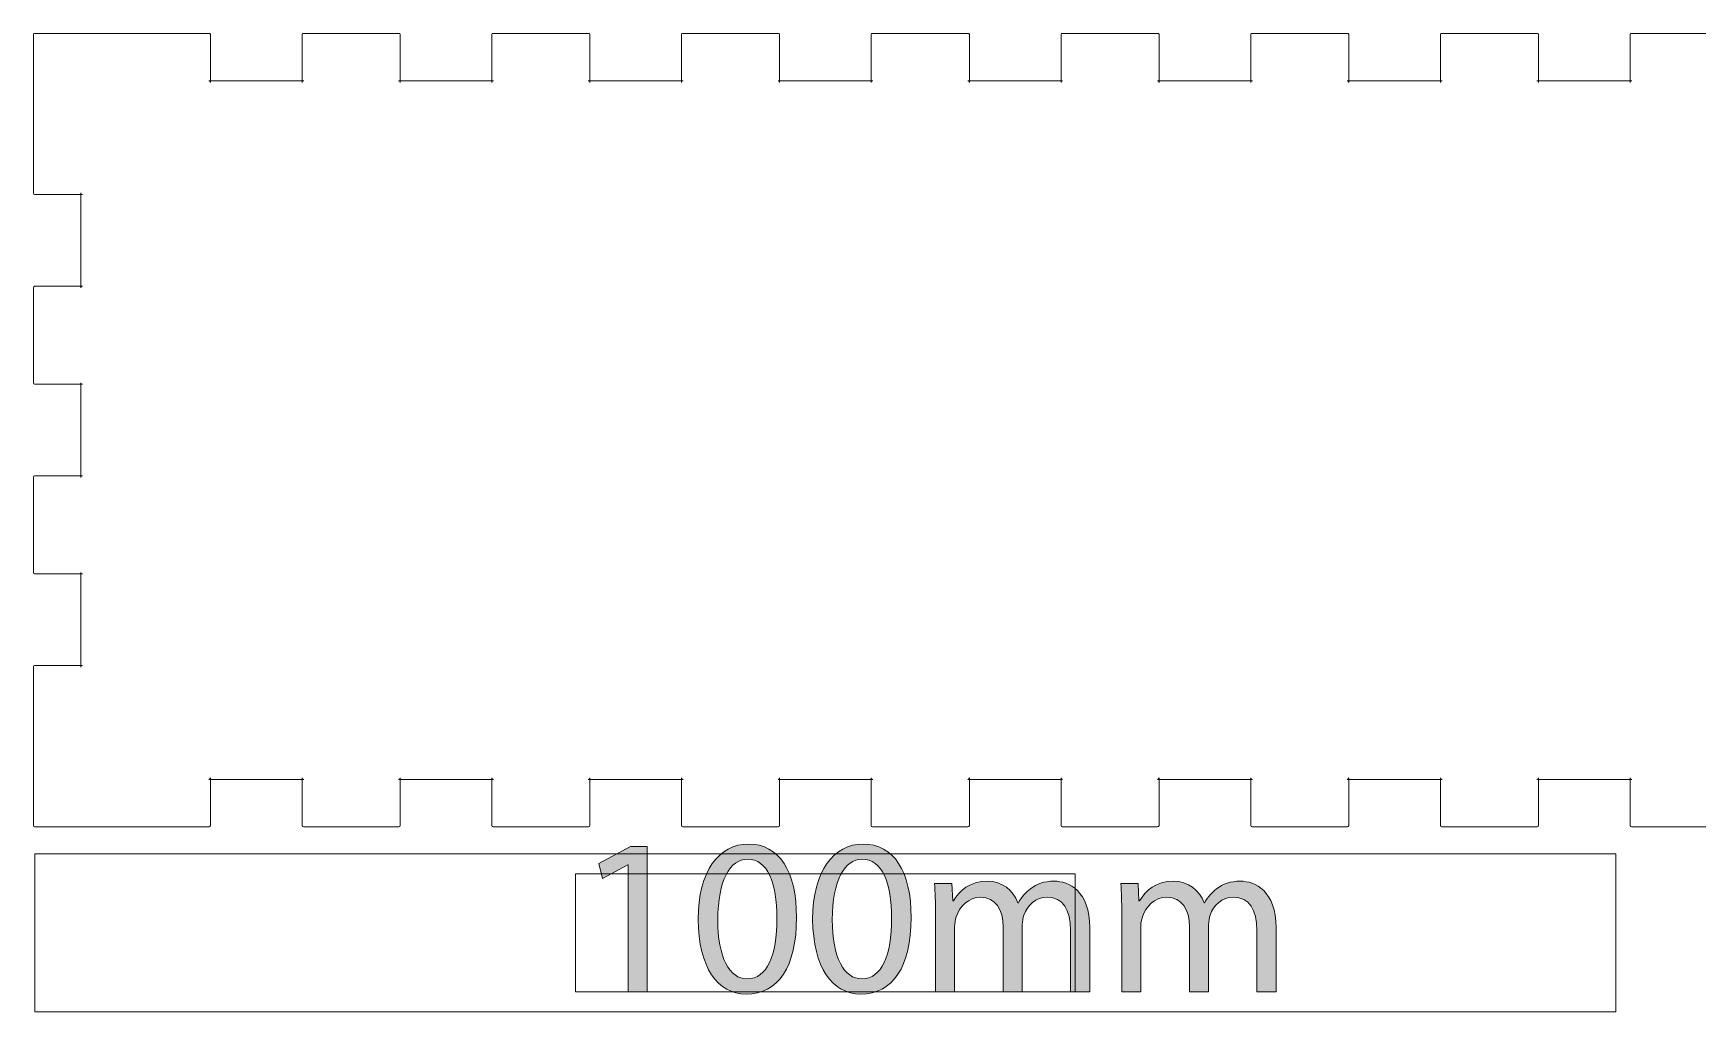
# Model space of a CAD drawing. Header units: inches. Extents: x -61 to 261, y -8 to 208.
# Drawn here: x -61.1 to 44.2, y -7.6 to 54.3 of the extents above; entities that cross this region are included whole.
import ezdxf

# ---------------------------------------------------------------- set-up
doc = ezdxf.new("R2010")
doc.units = ezdxf.units.IN
doc.header["$MEASUREMENT"] = 0

# ---------------------------------------------------------------- blocks, each defined once
blk = doc.blocks.new('block 2')
at = {"color": 7, "lineweight": 9, "true_color": 0xffffff}
blk.add_lwpolyline([(-61.01, 2.36), (38.99, 2.36), (38.99, -7.64), (-61.01, -7.64), (-61.01, 2.36)], dxfattribs=at)
blk = doc.blocks.new('block 3')
at = {"color": 7, "lineweight": 9, "true_color": 0xffffff}
blk.add_lwpolyline([(-26.82, 1.09), (4.79, 1.09), (4.79, -6.37), (-26.82, -6.37), (-26.82, 1.09)], dxfattribs=at)
blk = doc.blocks.new('block 5')
at = {"true_color": 0xffffff}
h = blk.add_hatch(color=7, dxfattribs=at)
h.dxf.hatch_style = 2
h.paths.add_polyline_path([(-23.49, 1.66), (-23.51, 1.66), (-25.11, 0.79), (-25.35, 1.74), (-23.34, 2.81), (-22.28, 2.81), (-22.28, -6.37), (-23.49, -6.37)])
h = blk.add_hatch(color=7, dxfattribs=at)
h.dxf.hatch_style = 2
edge = h.paths.add_edge_path()
edge.add_spline(control_points=[(-12.84, -1.68), (-12.84, -4.8), (-13.99, -6.52), (-16.03, -6.52), (-17.82, -6.52), (-19.04, -4.84), (-19.06, -1.8), (-19.06, 1.27), (-17.74, 2.97), (-15.87, 2.97), (-13.94, 2.97), (-12.84, 1.25), (-12.84, -1.68)], knot_values=[0, 0, 0, 0, 1, 1, 1, 2, 2, 2, 3, 3, 3, 4, 4, 4, 4], degree=3, periodic=1)
edge = h.paths.add_edge_path()
edge.add_spline(control_points=[(-17.82, -1.82), (-17.82, -4.21), (-17.09, -5.56), (-15.96, -5.56), (-14.69, -5.56), (-14.08, -4.08), (-14.08, -1.73), (-14.08, 0.53), (-14.66, 2.01), (-15.94, 2.01), (-17.03, 2.01), (-17.82, 0.68), (-17.82, -1.82)], knot_values=[0, 0, 0, 0, 1, 1, 1, 2, 2, 2, 3, 3, 3, 4, 4, 4, 4], degree=3, periodic=1)
h = blk.add_hatch(color=7, dxfattribs=at)
h.dxf.hatch_style = 2
edge = h.paths.add_edge_path()
edge.add_spline(control_points=[(-5.59, -1.68), (-5.59, -4.8), (-6.75, -6.52), (-8.78, -6.52), (-10.58, -6.52), (-11.79, -4.84), (-11.82, -1.8), (-11.82, 1.27), (-10.49, 2.97), (-8.63, 2.97), (-6.69, 2.97), (-5.59, 1.25), (-5.59, -1.68)], knot_values=[0, 0, 0, 0, 1, 1, 1, 2, 2, 2, 3, 3, 3, 4, 4, 4, 4], degree=3, periodic=1)
edge = h.paths.add_edge_path()
edge.add_spline(control_points=[(-10.58, -1.82), (-10.58, -4.21), (-9.84, -5.56), (-8.71, -5.56), (-7.44, -5.56), (-6.83, -4.08), (-6.83, -1.73), (-6.83, 0.53), (-7.41, 2.01), (-8.7, 2.01), (-9.79, 2.01), (-10.58, 0.68), (-10.58, -1.82)], knot_values=[0, 0, 0, 0, 1, 1, 1, 2, 2, 2, 3, 3, 3, 4, 4, 4, 4], degree=3, periodic=1)
h = blk.add_hatch(color=7, dxfattribs=at)
h.dxf.hatch_style = 2
edge = h.paths.add_edge_path()
edge.add_spline(control_points=[(-4.05, -1.38), (-4.05, -0.67), (-4.07, -0.1), (-4.11, 0.47), (-4.11, 0.47), (-3.02, 0.47), (-3.02, 0.47), (-3.02, 0.47), (-2.96, -0.63), (-2.96, -0.63), (-2.96, -0.63), (-2.92, -0.63), (-2.92, -0.63), (-2.54, 0.02), (-1.9, 0.62), (-0.77, 0.62), (0.16, 0.62), (0.86, 0.06), (1.16, -0.75), (1.16, -0.75), (1.19, -0.75), (1.19, -0.75), (1.4, -0.36), (1.67, -0.07), (1.95, 0.14), (2.36, 0.46), (2.81, 0.62), (3.46, 0.62), (4.37, 0.62), (5.71, 0.03), (5.71, -2.34), (5.71, -2.34), (5.71, -6.37), (5.71, -6.37), (5.71, -6.37), (4.49, -6.37), (4.49, -6.37), (4.49, -6.37), (4.49, -2.5), (4.49, -2.5), (4.49, -1.18), (4.01, -0.39), (3.01, -0.39), (2.31, -0.39), (1.75, -0.92), (1.54, -1.52), (1.49, -1.69), (1.44, -1.92), (1.44, -2.14), (1.44, -2.14), (1.44, -6.37), (1.44, -6.37), (1.44, -6.37), (0.23, -6.37), (0.23, -6.37), (0.23, -6.37), (0.23, -2.27), (0.23, -2.27), (0.23, -1.18), (-0.25, -0.39), (-1.2, -0.39), (-1.97, -0.39), (-2.54, -1.01), (-2.74, -1.64), (-2.81, -1.82), (-2.84, -2.03), (-2.84, -2.24), (-2.84, -2.24), (-2.84, -6.37), (-2.84, -6.37), (-2.84, -6.37), (-4.05, -6.37), (-4.05, -6.37), (-4.05, -6.37), (-4.05, -1.38), (-4.05, -1.38)], knot_values=[0, 0, 0, 0, 1, 1, 1, 2, 2, 2, 3, 3, 3, 4, 4, 4, 5, 5, 5, 6, 6, 6, 7, 7, 7, 8, 8, 8, 9, 9, 9, 10, 10, 10, 11, 11, 11, 12, 12, 12, 13, 13, 13, 14, 14, 14, 15, 15, 15, 16, 16, 16, 17, 17, 17, 18, 18, 18, 19, 19, 19, 20, 20, 20, 21, 21, 21, 22, 22, 22, 23, 23, 23, 24, 24, 24, 25, 25, 25, 25], degree=3, periodic=1)
h = blk.add_hatch(color=7, dxfattribs=at)
h.dxf.hatch_style = 2
edge = h.paths.add_edge_path()
edge.add_spline(control_points=[(7.73, -1.38), (7.73, -0.67), (7.71, -0.1), (7.67, 0.47), (7.67, 0.47), (8.76, 0.47), (8.76, 0.47), (8.76, 0.47), (8.82, -0.63), (8.82, -0.63), (8.82, -0.63), (8.86, -0.63), (8.86, -0.63), (9.24, 0.02), (9.88, 0.62), (11.01, 0.62), (11.94, 0.62), (12.64, 0.06), (12.94, -0.75), (12.94, -0.75), (12.97, -0.75), (12.97, -0.75), (13.18, -0.36), (13.45, -0.07), (13.73, 0.14), (14.14, 0.46), (14.59, 0.62), (15.24, 0.62), (16.15, 0.62), (17.49, 0.03), (17.49, -2.34), (17.49, -2.34), (17.49, -6.37), (17.49, -6.37), (17.49, -6.37), (16.27, -6.37), (16.27, -6.37), (16.27, -6.37), (16.27, -2.5), (16.27, -2.5), (16.27, -1.18), (15.79, -0.39), (14.79, -0.39), (14.08, -0.39), (13.53, -0.92), (13.32, -1.52), (13.27, -1.69), (13.22, -1.92), (13.22, -2.14), (13.22, -2.14), (13.22, -6.37), (13.22, -6.37), (13.22, -6.37), (12.01, -6.37), (12.01, -6.37), (12.01, -6.37), (12.01, -2.27), (12.01, -2.27), (12.01, -1.18), (11.53, -0.39), (10.58, -0.39), (9.81, -0.39), (9.24, -1.01), (9.04, -1.64), (8.97, -1.82), (8.94, -2.03), (8.94, -2.24), (8.94, -2.24), (8.94, -6.37), (8.94, -6.37), (8.94, -6.37), (7.73, -6.37), (7.73, -6.37), (7.73, -6.37), (7.73, -1.38), (7.73, -1.38)], knot_values=[0, 0, 0, 0, 1, 1, 1, 2, 2, 2, 3, 3, 3, 4, 4, 4, 5, 5, 5, 6, 6, 6, 7, 7, 7, 8, 8, 8, 9, 9, 9, 10, 10, 10, 11, 11, 11, 12, 12, 12, 13, 13, 13, 14, 14, 14, 15, 15, 15, 16, 16, 16, 17, 17, 17, 18, 18, 18, 19, 19, 19, 20, 20, 20, 21, 21, 21, 22, 22, 22, 23, 23, 23, 24, 24, 24, 25, 25, 25, 25], degree=3, periodic=1)
at = {"lineweight": 0}
blk.add_lwpolyline([(-23.49, 1.66), (-23.51, 1.66), (-25.11, 0.79), (-25.35, 1.74), (-23.34, 2.81), (-22.28, 2.81), (-22.28, -6.37), (-23.49, -6.37), (-23.49, 1.66)], dxfattribs=at)
for points, knots in [([(-12.84, -1.68), (-12.84, -4.8), (-13.99, -6.52), (-16.03, -6.52), (-17.82, -6.52), (-19.04, -4.84), (-19.06, -1.8), (-19.06, 1.27), (-17.74, 2.97), (-15.87, 2.97), (-13.94, 2.97), (-12.84, 1.25), (-12.84, -1.68)], [0, 0, 0, 0, 1, 1, 1, 2, 2, 2, 3, 3, 3, 4, 4, 4, 4]), ([(-5.59, -1.68), (-5.59, -4.8), (-6.75, -6.52), (-8.78, -6.52), (-10.58, -6.52), (-11.79, -4.84), (-11.82, -1.8), (-11.82, 1.27), (-10.49, 2.97), (-8.63, 2.97), (-6.69, 2.97), (-5.59, 1.25), (-5.59, -1.68)], [0, 0, 0, 0, 1, 1, 1, 2, 2, 2, 3, 3, 3, 4, 4, 4, 4]), ([(-17.82, -1.82), (-17.82, -4.21), (-17.09, -5.56), (-15.96, -5.56), (-14.69, -5.56), (-14.08, -4.08), (-14.08, -1.73), (-14.08, 0.53), (-14.66, 2.01), (-15.94, 2.01), (-17.03, 2.01), (-17.82, 0.68), (-17.82, -1.82)], [0, 0, 0, 0, 1, 1, 1, 2, 2, 2, 3, 3, 3, 4, 4, 4, 4]), ([(-10.58, -1.82), (-10.58, -4.21), (-9.84, -5.56), (-8.71, -5.56), (-7.44, -5.56), (-6.83, -4.08), (-6.83, -1.73), (-6.83, 0.53), (-7.41, 2.01), (-8.7, 2.01), (-9.79, 2.01), (-10.58, 0.68), (-10.58, -1.82)], [0, 0, 0, 0, 1, 1, 1, 2, 2, 2, 3, 3, 3, 4, 4, 4, 4]), ([(-4.05, -1.38), (-4.05, -0.67), (-4.07, -0.1), (-4.11, 0.47), (-4.11, 0.47), (-3.02, 0.47), (-3.02, 0.47), (-3.02, 0.47), (-2.96, -0.63), (-2.96, -0.63), (-2.96, -0.63), (-2.92, -0.63), (-2.92, -0.63), (-2.54, 0.02), (-1.9, 0.62), (-0.77, 0.62), (0.16, 0.62), (0.86, 0.06), (1.16, -0.75), (1.16, -0.75), (1.19, -0.75), (1.19, -0.75), (1.4, -0.36), (1.67, -0.07), (1.95, 0.14), (2.36, 0.46), (2.81, 0.62), (3.46, 0.62), (4.37, 0.62), (5.71, 0.03), (5.71, -2.34), (5.71, -2.34), (5.71, -6.37), (5.71, -6.37), (5.71, -6.37), (4.49, -6.37), (4.49, -6.37), (4.49, -6.37), (4.49, -2.5), (4.49, -2.5), (4.49, -1.18), (4.01, -0.39), (3.01, -0.39), (2.31, -0.39), (1.75, -0.92), (1.54, -1.52), (1.49, -1.69), (1.44, -1.92), (1.44, -2.14), (1.44, -2.14), (1.44, -6.37), (1.44, -6.37), (1.44, -6.37), (0.23, -6.37), (0.23, -6.37), (0.23, -6.37), (0.23, -2.27), (0.23, -2.27), (0.23, -1.18), (-0.25, -0.39), (-1.2, -0.39), (-1.97, -0.39), (-2.54, -1.01), (-2.74, -1.64), (-2.81, -1.82), (-2.84, -2.03), (-2.84, -2.24), (-2.84, -2.24), (-2.84, -6.37), (-2.84, -6.37), (-2.84, -6.37), (-4.05, -6.37), (-4.05, -6.37), (-4.05, -6.37), (-4.05, -1.38), (-4.05, -1.38)], [0, 0, 0, 0, 1, 1, 1, 2, 2, 2, 3, 3, 3, 4, 4, 4, 5, 5, 5, 6, 6, 6, 7, 7, 7, 8, 8, 8, 9, 9, 9, 10, 10, 10, 11, 11, 11, 12, 12, 12, 13, 13, 13, 14, 14, 14, 15, 15, 15, 16, 16, 16, 17, 17, 17, 18, 18, 18, 19, 19, 19, 20, 20, 20, 21, 21, 21, 22, 22, 22, 23, 23, 23, 24, 24, 24, 25, 25, 25, 25]), ([(7.73, -1.38), (7.73, -0.67), (7.71, -0.1), (7.67, 0.47), (7.67, 0.47), (8.76, 0.47), (8.76, 0.47), (8.76, 0.47), (8.82, -0.63), (8.82, -0.63), (8.82, -0.63), (8.86, -0.63), (8.86, -0.63), (9.24, 0.02), (9.88, 0.62), (11.01, 0.62), (11.94, 0.62), (12.64, 0.06), (12.94, -0.75), (12.94, -0.75), (12.97, -0.75), (12.97, -0.75), (13.18, -0.36), (13.45, -0.07), (13.73, 0.14), (14.14, 0.46), (14.59, 0.62), (15.24, 0.62), (16.15, 0.62), (17.49, 0.03), (17.49, -2.34), (17.49, -2.34), (17.49, -6.37), (17.49, -6.37), (17.49, -6.37), (16.27, -6.37), (16.27, -6.37), (16.27, -6.37), (16.27, -2.5), (16.27, -2.5), (16.27, -1.18), (15.79, -0.39), (14.79, -0.39), (14.08, -0.39), (13.53, -0.92), (13.32, -1.52), (13.27, -1.69), (13.22, -1.92), (13.22, -2.14), (13.22, -2.14), (13.22, -6.37), (13.22, -6.37), (13.22, -6.37), (12.01, -6.37), (12.01, -6.37), (12.01, -6.37), (12.01, -2.27), (12.01, -2.27), (12.01, -1.18), (11.53, -0.39), (10.58, -0.39), (9.81, -0.39), (9.24, -1.01), (9.04, -1.64), (8.97, -1.82), (8.94, -2.03), (8.94, -2.24), (8.94, -2.24), (8.94, -6.37), (8.94, -6.37), (8.94, -6.37), (7.73, -6.37), (7.73, -6.37), (7.73, -6.37), (7.73, -1.38), (7.73, -1.38)], [0, 0, 0, 0, 1, 1, 1, 2, 2, 2, 3, 3, 3, 4, 4, 4, 5, 5, 5, 6, 6, 6, 7, 7, 7, 8, 8, 8, 9, 9, 9, 10, 10, 10, 11, 11, 11, 12, 12, 12, 13, 13, 13, 14, 14, 14, 15, 15, 15, 16, 16, 16, 17, 17, 17, 18, 18, 18, 19, 19, 19, 20, 20, 20, 21, 21, 21, 22, 22, 22, 23, 23, 23, 24, 24, 24, 25, 25, 25, 25])]:
    blk.add_open_spline(points, degree=3, knots=knots, dxfattribs=at)
blk = doc.blocks.new('block 4')
blk.add_blockref('block 5', (0, 0))
blk = doc.blocks.new('block 6')
at = {"color": 7, "lineweight": 9, "true_color": 0xffffff}
blk.add_lwpolyline([(-58.01, 4.06), (-50.01, 4.06)], dxfattribs=at)
blk = doc.blocks.new('block 7')
at = {"color": 7, "lineweight": 9, "true_color": 0xffffff}
blk.add_lwpolyline([(-50.01, 4.06), (-50, 4.06), (-49.94, 4.09), (-49.91, 4.15), (-49.91, 4.16)], dxfattribs=at)
blk = doc.blocks.new('block 8')
at = {"color": 7, "lineweight": 9, "true_color": 0xffffff}
blk.add_lwpolyline([(-49.91, 4.16), (-49.91, 7.16), (-49.91, 7.15), (-49.94, 7.09), (-50, 7.06), (-50.01, 7.06)], dxfattribs=at)
blk = doc.blocks.new('block 9')
at = {"color": 7, "lineweight": 9, "true_color": 0xffffff}
blk.add_lwpolyline([(-50.01, 7.06), (-44.01, 7.06), (-44.03, 7.06), (-44.09, 7.09), (-44.11, 7.15), (-44.11, 7.16)], dxfattribs=at)
blk = doc.blocks.new('block 10')
at = {"color": 7, "lineweight": 9, "true_color": 0xffffff}
blk.add_lwpolyline([(-44.11, 7.16), (-44.11, 4.16), (-44.11, 4.15), (-44.09, 4.09), (-44.03, 4.06), (-44.01, 4.06)], dxfattribs=at)
blk = doc.blocks.new('block 11')
at = {"color": 7, "lineweight": 9, "true_color": 0xffffff}
blk.add_lwpolyline([(-44.01, 4.06), (-38.01, 4.06)], dxfattribs=at)
blk = doc.blocks.new('block 12')
at = {"color": 7, "lineweight": 9, "true_color": 0xffffff}
blk.add_lwpolyline([(-38.01, 4.06), (-38, 4.06), (-37.94, 4.09), (-37.91, 4.15), (-37.91, 4.16)], dxfattribs=at)
blk = doc.blocks.new('block 13')
at = {"color": 7, "lineweight": 9, "true_color": 0xffffff}
blk.add_lwpolyline([(-37.91, 4.16), (-37.91, 7.16), (-37.91, 7.15), (-37.94, 7.09), (-38, 7.06), (-38.01, 7.06)], dxfattribs=at)
blk = doc.blocks.new('block 14')
at = {"color": 7, "lineweight": 9, "true_color": 0xffffff}
blk.add_lwpolyline([(-38.01, 7.06), (-32.01, 7.06), (-32.03, 7.06), (-32.09, 7.09), (-32.11, 7.15), (-32.11, 7.16)], dxfattribs=at)
blk = doc.blocks.new('block 15')
at = {"color": 7, "lineweight": 9, "true_color": 0xffffff}
blk.add_lwpolyline([(-32.11, 7.16), (-32.11, 4.16), (-32.11, 4.15), (-32.09, 4.09), (-32.03, 4.06), (-32.01, 4.06)], dxfattribs=at)
blk = doc.blocks.new('block 16')
at = {"color": 7, "lineweight": 9, "true_color": 0xffffff}
blk.add_lwpolyline([(-32.01, 4.06), (-26.01, 4.06)], dxfattribs=at)
blk = doc.blocks.new('block 17')
at = {"color": 7, "lineweight": 9, "true_color": 0xffffff}
blk.add_lwpolyline([(-26.01, 4.06), (-26, 4.06), (-25.94, 4.09), (-25.91, 4.15), (-25.91, 4.16)], dxfattribs=at)
blk = doc.blocks.new('block 18')
at = {"color": 7, "lineweight": 9, "true_color": 0xffffff}
blk.add_lwpolyline([(-25.91, 4.16), (-25.91, 7.16), (-25.91, 7.15), (-25.94, 7.09), (-26, 7.06), (-26.01, 7.06)], dxfattribs=at)
blk = doc.blocks.new('block 19')
at = {"color": 7, "lineweight": 9, "true_color": 0xffffff}
blk.add_lwpolyline([(-26.01, 7.06), (-20.01, 7.06), (-20.03, 7.06), (-20.09, 7.09), (-20.11, 7.15), (-20.11, 7.16)], dxfattribs=at)
blk = doc.blocks.new('block 20')
at = {"color": 7, "lineweight": 9, "true_color": 0xffffff}
blk.add_lwpolyline([(-20.11, 7.16), (-20.11, 4.16), (-20.11, 4.15), (-20.09, 4.09), (-20.03, 4.06), (-20.01, 4.06)], dxfattribs=at)
blk = doc.blocks.new('block 21')
at = {"color": 7, "lineweight": 9, "true_color": 0xffffff}
blk.add_lwpolyline([(-20.01, 4.06), (-14.01, 4.06)], dxfattribs=at)
blk = doc.blocks.new('block 22')
at = {"color": 7, "lineweight": 9, "true_color": 0xffffff}
blk.add_lwpolyline([(-14.01, 4.06), (-14, 4.06), (-13.94, 4.09), (-13.91, 4.15), (-13.91, 4.16)], dxfattribs=at)
blk = doc.blocks.new('block 23')
at = {"color": 7, "lineweight": 9, "true_color": 0xffffff}
blk.add_lwpolyline([(-13.91, 4.16), (-13.91, 7.16), (-13.91, 7.15), (-13.94, 7.09), (-14, 7.06), (-14.01, 7.06)], dxfattribs=at)
blk = doc.blocks.new('block 24')
at = {"color": 7, "lineweight": 9, "true_color": 0xffffff}
blk.add_lwpolyline([(-14.01, 7.06), (-8.01, 7.06), (-8.03, 7.06), (-8.09, 7.09), (-8.11, 7.15), (-8.11, 7.16)], dxfattribs=at)
blk = doc.blocks.new('block 25')
at = {"color": 7, "lineweight": 9, "true_color": 0xffffff}
blk.add_lwpolyline([(-8.11, 7.16), (-8.11, 4.16), (-8.11, 4.15), (-8.09, 4.09), (-8.03, 4.06), (-8.01, 4.06)], dxfattribs=at)
blk = doc.blocks.new('block 26')
at = {"color": 7, "lineweight": 9, "true_color": 0xffffff}
blk.add_lwpolyline([(-8.01, 4.06), (-2.01, 4.06)], dxfattribs=at)
blk = doc.blocks.new('block 27')
at = {"color": 7, "lineweight": 9, "true_color": 0xffffff}
blk.add_lwpolyline([(-2.01, 4.06), (-2, 4.06), (-1.94, 4.09), (-1.91, 4.15), (-1.91, 4.16)], dxfattribs=at)
blk = doc.blocks.new('block 28')
at = {"color": 7, "lineweight": 9, "true_color": 0xffffff}
blk.add_lwpolyline([(-1.91, 4.16), (-1.91, 7.16), (-1.91, 7.15), (-1.94, 7.09), (-2, 7.06), (-2.01, 7.06)], dxfattribs=at)
blk = doc.blocks.new('block 29')
at = {"color": 7, "lineweight": 9, "true_color": 0xffffff}
blk.add_lwpolyline([(-2.01, 7.06), (3.99, 7.06), (3.97, 7.06), (3.91, 7.09), (3.89, 7.15), (3.89, 7.16)], dxfattribs=at)
blk = doc.blocks.new('block 30')
at = {"color": 7, "lineweight": 9, "true_color": 0xffffff}
blk.add_lwpolyline([(3.89, 7.16), (3.89, 4.16), (3.89, 4.15), (3.91, 4.09), (3.97, 4.06), (3.99, 4.06)], dxfattribs=at)
blk = doc.blocks.new('block 31')
at = {"color": 7, "lineweight": 9, "true_color": 0xffffff}
blk.add_lwpolyline([(3.99, 4.06), (9.99, 4.06)], dxfattribs=at)
blk = doc.blocks.new('block 32')
at = {"color": 7, "lineweight": 9, "true_color": 0xffffff}
blk.add_lwpolyline([(9.99, 4.06), (10, 4.06), (10.06, 4.09), (10.09, 4.15), (10.09, 4.16)], dxfattribs=at)
blk = doc.blocks.new('block 33')
at = {"color": 7, "lineweight": 9, "true_color": 0xffffff}
blk.add_lwpolyline([(10.09, 4.16), (10.09, 7.16), (10.09, 7.15), (10.06, 7.09), (10, 7.06), (9.99, 7.06)], dxfattribs=at)
blk = doc.blocks.new('block 34')
at = {"color": 7, "lineweight": 9, "true_color": 0xffffff}
blk.add_lwpolyline([(9.99, 7.06), (15.99, 7.06), (15.97, 7.06), (15.91, 7.09), (15.89, 7.15), (15.89, 7.16)], dxfattribs=at)
blk = doc.blocks.new('block 35')
at = {"color": 7, "lineweight": 9, "true_color": 0xffffff}
blk.add_lwpolyline([(15.89, 7.16), (15.89, 4.16), (15.89, 4.15), (15.91, 4.09), (15.97, 4.06), (15.99, 4.06)], dxfattribs=at)
blk = doc.blocks.new('block 36')
at = {"color": 7, "lineweight": 9, "true_color": 0xffffff}
blk.add_lwpolyline([(15.99, 4.06), (21.99, 4.06)], dxfattribs=at)
blk = doc.blocks.new('block 37')
at = {"color": 7, "lineweight": 9, "true_color": 0xffffff}
blk.add_lwpolyline([(21.99, 4.06), (22, 4.06), (22.06, 4.09), (22.09, 4.15), (22.09, 4.16)], dxfattribs=at)
blk = doc.blocks.new('block 38')
at = {"color": 7, "lineweight": 9, "true_color": 0xffffff}
blk.add_lwpolyline([(22.09, 4.16), (22.09, 7.16), (22.09, 7.15), (22.06, 7.09), (22, 7.06), (21.99, 7.06)], dxfattribs=at)
blk = doc.blocks.new('block 39')
at = {"color": 7, "lineweight": 9, "true_color": 0xffffff}
blk.add_lwpolyline([(21.99, 7.06), (27.99, 7.06), (27.97, 7.06), (27.91, 7.09), (27.89, 7.15), (27.89, 7.16)], dxfattribs=at)
blk = doc.blocks.new('block 40')
at = {"color": 7, "lineweight": 9, "true_color": 0xffffff}
blk.add_lwpolyline([(27.89, 7.16), (27.89, 4.16), (27.89, 4.15), (27.91, 4.09), (27.97, 4.06), (27.99, 4.06)], dxfattribs=at)
blk = doc.blocks.new('block 41')
at = {"color": 7, "lineweight": 9, "true_color": 0xffffff}
blk.add_lwpolyline([(27.99, 4.06), (33.99, 4.06)], dxfattribs=at)
blk = doc.blocks.new('block 42')
at = {"color": 7, "lineweight": 9, "true_color": 0xffffff}
blk.add_lwpolyline([(33.99, 4.06), (34, 4.06), (34.06, 4.09), (34.09, 4.15), (34.09, 4.16)], dxfattribs=at)
blk = doc.blocks.new('block 43')
at = {"color": 7, "lineweight": 9, "true_color": 0xffffff}
blk.add_lwpolyline([(34.09, 4.16), (34.09, 7.16), (34.09, 7.15), (34.06, 7.09), (34, 7.06), (33.99, 7.06)], dxfattribs=at)
blk = doc.blocks.new('block 44')
at = {"color": 7, "lineweight": 9, "true_color": 0xffffff}
blk.add_lwpolyline([(33.99, 7.06), (39.99, 7.06), (39.97, 7.06), (39.91, 7.09), (39.89, 7.15), (39.89, 7.16)], dxfattribs=at)
blk = doc.blocks.new('block 45')
at = {"color": 7, "lineweight": 9, "true_color": 0xffffff}
blk.add_lwpolyline([(39.89, 7.16), (39.89, 4.16), (39.89, 4.15), (39.91, 4.09), (39.97, 4.06), (39.99, 4.06)], dxfattribs=at)
blk = doc.blocks.new('block 46')
at = {"color": 7, "lineweight": 9, "true_color": 0xffffff}
blk.add_lwpolyline([(39.99, 4.06), (45.99, 4.06)], dxfattribs=at)
blk = doc.blocks.new('block 107')
at = {"color": 7, "lineweight": 9, "true_color": 0xffffff}
blk.add_lwpolyline([(45.99, 54.26), (39.99, 54.26)], dxfattribs=at)
blk = doc.blocks.new('block 108')
at = {"color": 7, "lineweight": 9, "true_color": 0xffffff}
blk.add_lwpolyline([(39.99, 54.26), (39.97, 54.26), (39.91, 54.24), (39.89, 54.18), (39.89, 54.16)], dxfattribs=at)
blk = doc.blocks.new('block 109')
at = {"color": 7, "lineweight": 9, "true_color": 0xffffff}
blk.add_lwpolyline([(39.89, 54.16), (39.89, 51.16), (39.89, 51.18), (39.91, 51.24), (39.97, 51.26), (39.99, 51.26)], dxfattribs=at)
blk = doc.blocks.new('block 110')
at = {"color": 7, "lineweight": 9, "true_color": 0xffffff}
blk.add_lwpolyline([(39.99, 51.26), (33.99, 51.26), (34, 51.26), (34.06, 51.24), (34.09, 51.18), (34.09, 51.16)], dxfattribs=at)
blk = doc.blocks.new('block 111')
at = {"color": 7, "lineweight": 9, "true_color": 0xffffff}
blk.add_lwpolyline([(34.09, 51.16), (34.09, 54.16), (34.09, 54.18), (34.06, 54.24), (34, 54.26), (33.99, 54.26)], dxfattribs=at)
blk = doc.blocks.new('block 112')
at = {"color": 7, "lineweight": 9, "true_color": 0xffffff}
blk.add_lwpolyline([(33.99, 54.26), (27.99, 54.26)], dxfattribs=at)
blk = doc.blocks.new('block 113')
at = {"color": 7, "lineweight": 9, "true_color": 0xffffff}
blk.add_lwpolyline([(27.99, 54.26), (27.97, 54.26), (27.91, 54.24), (27.89, 54.18), (27.89, 54.16)], dxfattribs=at)
blk = doc.blocks.new('block 114')
at = {"color": 7, "lineweight": 9, "true_color": 0xffffff}
blk.add_lwpolyline([(27.89, 54.16), (27.89, 51.16), (27.89, 51.18), (27.91, 51.24), (27.97, 51.26), (27.99, 51.26)], dxfattribs=at)
blk = doc.blocks.new('block 115')
at = {"color": 7, "lineweight": 9, "true_color": 0xffffff}
blk.add_lwpolyline([(27.99, 51.26), (21.99, 51.26), (22, 51.26), (22.06, 51.24), (22.09, 51.18), (22.09, 51.16)], dxfattribs=at)
blk = doc.blocks.new('block 116')
at = {"color": 7, "lineweight": 9, "true_color": 0xffffff}
blk.add_lwpolyline([(22.09, 51.16), (22.09, 54.16), (22.09, 54.18), (22.06, 54.24), (22, 54.26), (21.99, 54.26)], dxfattribs=at)
blk = doc.blocks.new('block 117')
at = {"color": 7, "lineweight": 9, "true_color": 0xffffff}
blk.add_lwpolyline([(21.99, 54.26), (15.99, 54.26)], dxfattribs=at)
blk = doc.blocks.new('block 118')
at = {"color": 7, "lineweight": 9, "true_color": 0xffffff}
blk.add_lwpolyline([(15.99, 54.26), (15.97, 54.26), (15.91, 54.24), (15.89, 54.18), (15.89, 54.16)], dxfattribs=at)
blk = doc.blocks.new('block 119')
at = {"color": 7, "lineweight": 9, "true_color": 0xffffff}
blk.add_lwpolyline([(15.89, 54.16), (15.89, 51.16), (15.89, 51.18), (15.91, 51.24), (15.97, 51.26), (15.99, 51.26)], dxfattribs=at)
blk = doc.blocks.new('block 120')
at = {"color": 7, "lineweight": 9, "true_color": 0xffffff}
blk.add_lwpolyline([(15.99, 51.26), (9.99, 51.26), (10, 51.26), (10.06, 51.24), (10.09, 51.18), (10.09, 51.16)], dxfattribs=at)
blk = doc.blocks.new('block 121')
at = {"color": 7, "lineweight": 9, "true_color": 0xffffff}
blk.add_lwpolyline([(10.09, 51.16), (10.09, 54.16), (10.09, 54.18), (10.06, 54.24), (10, 54.26), (9.99, 54.26)], dxfattribs=at)
blk = doc.blocks.new('block 122')
at = {"color": 7, "lineweight": 9, "true_color": 0xffffff}
blk.add_lwpolyline([(9.99, 54.26), (3.99, 54.26)], dxfattribs=at)
blk = doc.blocks.new('block 123')
at = {"color": 7, "lineweight": 9, "true_color": 0xffffff}
blk.add_lwpolyline([(3.99, 54.26), (3.97, 54.26), (3.91, 54.24), (3.89, 54.18), (3.89, 54.16)], dxfattribs=at)
blk = doc.blocks.new('block 124')
at = {"color": 7, "lineweight": 9, "true_color": 0xffffff}
blk.add_lwpolyline([(3.89, 54.16), (3.89, 51.16), (3.89, 51.18), (3.91, 51.24), (3.97, 51.26), (3.99, 51.26)], dxfattribs=at)
blk = doc.blocks.new('block 125')
at = {"color": 7, "lineweight": 9, "true_color": 0xffffff}
blk.add_lwpolyline([(3.99, 51.26), (-2.01, 51.26), (-2, 51.26), (-1.94, 51.24), (-1.91, 51.18), (-1.91, 51.16)], dxfattribs=at)
blk = doc.blocks.new('block 126')
at = {"color": 7, "lineweight": 9, "true_color": 0xffffff}
blk.add_lwpolyline([(-1.91, 51.16), (-1.91, 54.16), (-1.91, 54.18), (-1.94, 54.24), (-2, 54.26), (-2.01, 54.26)], dxfattribs=at)
blk = doc.blocks.new('block 127')
at = {"color": 7, "lineweight": 9, "true_color": 0xffffff}
blk.add_lwpolyline([(-2.01, 54.26), (-8.01, 54.26)], dxfattribs=at)
blk = doc.blocks.new('block 128')
at = {"color": 7, "lineweight": 9, "true_color": 0xffffff}
blk.add_lwpolyline([(-8.01, 54.26), (-8.03, 54.26), (-8.09, 54.24), (-8.11, 54.18), (-8.11, 54.16)], dxfattribs=at)
blk = doc.blocks.new('block 129')
at = {"color": 7, "lineweight": 9, "true_color": 0xffffff}
blk.add_lwpolyline([(-8.11, 54.16), (-8.11, 51.16), (-8.11, 51.18), (-8.09, 51.24), (-8.03, 51.26), (-8.01, 51.26)], dxfattribs=at)
blk = doc.blocks.new('block 130')
at = {"color": 7, "lineweight": 9, "true_color": 0xffffff}
blk.add_lwpolyline([(-8.01, 51.26), (-14.01, 51.26), (-14, 51.26), (-13.94, 51.24), (-13.91, 51.18), (-13.91, 51.16)], dxfattribs=at)
blk = doc.blocks.new('block 131')
at = {"color": 7, "lineweight": 9, "true_color": 0xffffff}
blk.add_lwpolyline([(-13.91, 51.16), (-13.91, 54.16), (-13.91, 54.18), (-13.94, 54.24), (-14, 54.26), (-14.01, 54.26)], dxfattribs=at)
blk = doc.blocks.new('block 132')
at = {"color": 7, "lineweight": 9, "true_color": 0xffffff}
blk.add_lwpolyline([(-14.01, 54.26), (-20.01, 54.26)], dxfattribs=at)
blk = doc.blocks.new('block 133')
at = {"color": 7, "lineweight": 9, "true_color": 0xffffff}
blk.add_lwpolyline([(-20.01, 54.26), (-20.03, 54.26), (-20.09, 54.24), (-20.11, 54.18), (-20.11, 54.16)], dxfattribs=at)
blk = doc.blocks.new('block 134')
at = {"color": 7, "lineweight": 9, "true_color": 0xffffff}
blk.add_lwpolyline([(-20.11, 54.16), (-20.11, 51.16), (-20.11, 51.18), (-20.09, 51.24), (-20.03, 51.26), (-20.01, 51.26)], dxfattribs=at)
blk = doc.blocks.new('block 135')
at = {"color": 7, "lineweight": 9, "true_color": 0xffffff}
blk.add_lwpolyline([(-20.01, 51.26), (-26.01, 51.26), (-26, 51.26), (-25.94, 51.24), (-25.91, 51.18), (-25.91, 51.16)], dxfattribs=at)
blk = doc.blocks.new('block 136')
at = {"color": 7, "lineweight": 9, "true_color": 0xffffff}
blk.add_lwpolyline([(-25.91, 51.16), (-25.91, 54.16), (-25.91, 54.18), (-25.94, 54.24), (-26, 54.26), (-26.01, 54.26)], dxfattribs=at)
blk = doc.blocks.new('block 137')
at = {"color": 7, "lineweight": 9, "true_color": 0xffffff}
blk.add_lwpolyline([(-26.01, 54.26), (-32.01, 54.26)], dxfattribs=at)
blk = doc.blocks.new('block 138')
at = {"color": 7, "lineweight": 9, "true_color": 0xffffff}
blk.add_lwpolyline([(-32.01, 54.26), (-32.03, 54.26), (-32.09, 54.24), (-32.11, 54.18), (-32.11, 54.16)], dxfattribs=at)
blk = doc.blocks.new('block 139')
at = {"color": 7, "lineweight": 9, "true_color": 0xffffff}
blk.add_lwpolyline([(-32.11, 54.16), (-32.11, 51.16), (-32.11, 51.18), (-32.09, 51.24), (-32.03, 51.26), (-32.01, 51.26)], dxfattribs=at)
blk = doc.blocks.new('block 140')
at = {"color": 7, "lineweight": 9, "true_color": 0xffffff}
blk.add_lwpolyline([(-32.01, 51.26), (-38.01, 51.26), (-38, 51.26), (-37.94, 51.24), (-37.91, 51.18), (-37.91, 51.16)], dxfattribs=at)
blk = doc.blocks.new('block 141')
at = {"color": 7, "lineweight": 9, "true_color": 0xffffff}
blk.add_lwpolyline([(-37.91, 51.16), (-37.91, 54.16), (-37.91, 54.18), (-37.94, 54.24), (-38, 54.26), (-38.01, 54.26)], dxfattribs=at)
blk = doc.blocks.new('block 142')
at = {"color": 7, "lineweight": 9, "true_color": 0xffffff}
blk.add_lwpolyline([(-38.01, 54.26), (-44.01, 54.26)], dxfattribs=at)
blk = doc.blocks.new('block 143')
at = {"color": 7, "lineweight": 9, "true_color": 0xffffff}
blk.add_lwpolyline([(-44.01, 54.26), (-44.03, 54.26), (-44.09, 54.24), (-44.11, 54.18), (-44.11, 54.16)], dxfattribs=at)
blk = doc.blocks.new('block 144')
at = {"color": 7, "lineweight": 9, "true_color": 0xffffff}
blk.add_lwpolyline([(-44.11, 54.16), (-44.11, 51.16), (-44.11, 51.18), (-44.09, 51.24), (-44.03, 51.26), (-44.01, 51.26)], dxfattribs=at)
blk = doc.blocks.new('block 145')
at = {"color": 7, "lineweight": 9, "true_color": 0xffffff}
blk.add_lwpolyline([(-44.01, 51.26), (-50.01, 51.26), (-50, 51.26), (-49.94, 51.24), (-49.91, 51.18), (-49.91, 51.16)], dxfattribs=at)
blk = doc.blocks.new('block 146')
at = {"color": 7, "lineweight": 9, "true_color": 0xffffff}
blk.add_lwpolyline([(-49.91, 51.16), (-49.91, 54.16), (-49.91, 54.18), (-49.94, 54.24), (-50, 54.26), (-50.01, 54.26)], dxfattribs=at)
blk = doc.blocks.new('block 147')
at = {"color": 7, "lineweight": 9, "true_color": 0xffffff}
blk.add_lwpolyline([(-50.01, 54.26), (-58.01, 54.26)], dxfattribs=at)
blk = doc.blocks.new('block 148')
at = {"color": 7, "lineweight": 9, "true_color": 0xffffff}
blk.add_lwpolyline([(-58.01, 54.26), (-61.01, 54.26), (-61.03, 54.26), (-61.09, 54.24), (-61.11, 54.18), (-61.11, 54.16)], dxfattribs=at)
blk = doc.blocks.new('block 149')
at = {"color": 7, "lineweight": 9, "true_color": 0xffffff}
blk.add_lwpolyline([(-61.11, 54.16), (-61.11, 51.16)], dxfattribs=at)
blk = doc.blocks.new('block 150')
at = {"color": 7, "lineweight": 9, "true_color": 0xffffff}
blk.add_lwpolyline([(-61.11, 51.16), (-61.11, 44.16)], dxfattribs=at)
blk = doc.blocks.new('block 151')
at = {"color": 7, "lineweight": 9, "true_color": 0xffffff}
blk.add_lwpolyline([(-61.11, 44.16), (-61.11, 44.15), (-61.09, 44.09), (-61.03, 44.06), (-61.01, 44.06)], dxfattribs=at)
blk = doc.blocks.new('block 152')
at = {"color": 7, "lineweight": 9, "true_color": 0xffffff}
blk.add_lwpolyline([(-61.01, 44.06), (-58.01, 44.06), (-58.03, 44.06), (-58.09, 44.09), (-58.11, 44.15), (-58.11, 44.16)], dxfattribs=at)
blk = doc.blocks.new('block 153')
at = {"color": 7, "lineweight": 9, "true_color": 0xffffff}
blk.add_lwpolyline([(-58.11, 44.16), (-58.11, 38.16), (-58.11, 38.18), (-58.09, 38.23), (-58.03, 38.26), (-58.01, 38.26)], dxfattribs=at)
blk = doc.blocks.new('block 154')
at = {"color": 7, "lineweight": 9, "true_color": 0xffffff}
blk.add_lwpolyline([(-58.01, 38.26), (-61.01, 38.26), (-61.03, 38.26), (-61.09, 38.23), (-61.11, 38.18), (-61.11, 38.16)], dxfattribs=at)
blk = doc.blocks.new('block 155')
at = {"color": 7, "lineweight": 9, "true_color": 0xffffff}
blk.add_lwpolyline([(-61.11, 38.16), (-61.11, 32.16)], dxfattribs=at)
blk = doc.blocks.new('block 156')
at = {"color": 7, "lineweight": 9, "true_color": 0xffffff}
blk.add_lwpolyline([(-61.11, 32.16), (-61.11, 32.15), (-61.09, 32.09), (-61.03, 32.06), (-61.01, 32.06)], dxfattribs=at)
blk = doc.blocks.new('block 157')
at = {"color": 7, "lineweight": 9, "true_color": 0xffffff}
blk.add_lwpolyline([(-61.01, 32.06), (-58.01, 32.06), (-58.03, 32.06), (-58.09, 32.09), (-58.11, 32.15), (-58.11, 32.16)], dxfattribs=at)
blk = doc.blocks.new('block 158')
at = {"color": 7, "lineweight": 9, "true_color": 0xffffff}
blk.add_lwpolyline([(-58.11, 32.16), (-58.11, 26.16), (-58.11, 26.18), (-58.09, 26.24), (-58.03, 26.26), (-58.01, 26.26)], dxfattribs=at)
blk = doc.blocks.new('block 159')
at = {"color": 7, "lineweight": 9, "true_color": 0xffffff}
blk.add_lwpolyline([(-58.01, 26.26), (-61.01, 26.26), (-61.03, 26.26), (-61.09, 26.24), (-61.11, 26.18), (-61.11, 26.16)], dxfattribs=at)
blk = doc.blocks.new('block 160')
at = {"color": 7, "lineweight": 9, "true_color": 0xffffff}
blk.add_lwpolyline([(-61.11, 26.16), (-61.11, 20.16)], dxfattribs=at)
blk = doc.blocks.new('block 161')
at = {"color": 7, "lineweight": 9, "true_color": 0xffffff}
blk.add_lwpolyline([(-61.11, 20.16), (-61.11, 20.15), (-61.09, 20.09), (-61.03, 20.06), (-61.01, 20.06)], dxfattribs=at)
blk = doc.blocks.new('block 162')
at = {"color": 7, "lineweight": 9, "true_color": 0xffffff}
blk.add_lwpolyline([(-61.01, 20.06), (-58.01, 20.06), (-58.03, 20.06), (-58.09, 20.09), (-58.11, 20.15), (-58.11, 20.16)], dxfattribs=at)
blk = doc.blocks.new('block 163')
at = {"color": 7, "lineweight": 9, "true_color": 0xffffff}
blk.add_lwpolyline([(-58.11, 20.16), (-58.11, 14.16), (-58.11, 14.18), (-58.09, 14.24), (-58.03, 14.26), (-58.01, 14.26)], dxfattribs=at)
blk = doc.blocks.new('block 164')
at = {"color": 7, "lineweight": 9, "true_color": 0xffffff}
blk.add_lwpolyline([(-58.01, 14.26), (-61.01, 14.26), (-61.03, 14.26), (-61.09, 14.24), (-61.11, 14.18), (-61.11, 14.16)], dxfattribs=at)
blk = doc.blocks.new('block 165')
at = {"color": 7, "lineweight": 9, "true_color": 0xffffff}
blk.add_lwpolyline([(-61.11, 14.16), (-61.11, 7.16)], dxfattribs=at)
blk = doc.blocks.new('block 166')
at = {"color": 7, "lineweight": 9, "true_color": 0xffffff}
blk.add_lwpolyline([(-61.11, 7.16), (-61.11, 4.16), (-61.11, 4.15), (-61.09, 4.09), (-61.03, 4.06), (-61.01, 4.06)], dxfattribs=at)
blk = doc.blocks.new('block 167')
at = {"color": 7, "lineweight": 9, "true_color": 0xffffff}
blk.add_lwpolyline([(-61.01, 4.06), (-58.01, 4.06)], dxfattribs=at)

msp = doc.modelspace()

# ---------------------------------------------------------------- block references
for name in ['block 148', 'block 149', 'block 147', 'block 146', 'block 143', 'block 144', 'block 142', 'block 141', 'block 138', 'block 139', 'block 137', 'block 136', 'block 133', 'block 134', 'block 132', 'block 131', 'block 128', 'block 129', 'block 127', 'block 126', 'block 123', 'block 124', 'block 122', 'block 121', 'block 118', 'block 119', 'block 117', 'block 116', 'block 113', 'block 114', 'block 112', 'block 111', 'block 108', 'block 109', 'block 107', 'block 150', 'block 145', 'block 140', 'block 135', 'block 130', 'block 125', 'block 120', 'block 115', 'block 110', 'block 151', 'block 152', 'block 153', 'block 154', 'block 155', 'block 156', 'block 157', 'block 158', 'block 159', 'block 160', 'block 161', 'block 162', 'block 163', 'block 164', 'block 165', 'block 166', 'block 8', 'block 9', 'block 10', 'block 13', 'block 14', 'block 15', 'block 18', 'block 19', 'block 20', 'block 23', 'block 24', 'block 25', 'block 28', 'block 29', 'block 30', 'block 33', 'block 34', 'block 35', 'block 38', 'block 39', 'block 40', 'block 43', 'block 44', 'block 45', 'block 167', 'block 6', 'block 7', 'block 11', 'block 12', 'block 16', 'block 17', 'block 21', 'block 22', 'block 26', 'block 27', 'block 31', 'block 32', 'block 36', 'block 37', 'block 41', 'block 42', 'block 46', 'block 2', 'block 4', 'block 3']:
    msp.add_blockref(name, (0, 0))

doc.saveas('drawing.dxf')
